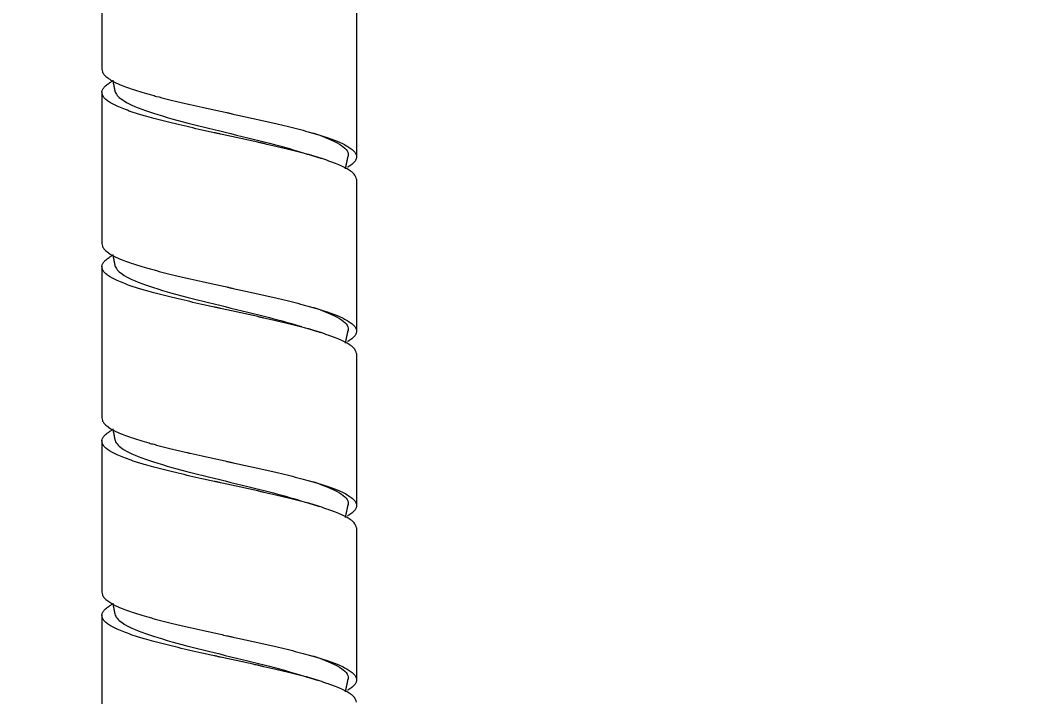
# Model space of a CAD drawing. Header units: millimetres. Extents: x 14183 to 14777, y -4239 to -3399.
# Drawn here: x 14384.97 to 14398.76, y -3957.58 to -3948.28 of the extents above; entities that cross this region are included whole.
import ezdxf

# ---------------------------------------------------------------- set-up
doc = ezdxf.new("R2010")
doc.units = ezdxf.units.MM
doc.header["$LTSCALE"] = 0.1
doc.layers.get('0').update_dxf_attribs({"lineweight": 15})
doc.layers.add('DIM', color=3, linetype='Continuous', lineweight=9)
doc.styles.add('ARIAL', font='arial.ttf')
doc.dimstyles.new('사본 ISO-25', dxfattribs={"dimtxt": 4, "dimasz": 3.5, "dimexe": 0.5, "dimexo": 0.625, "dimgap": 1.5, "dimtad": 1, "dimtih": 1, "dimtoh": 1, "dimdec": 1, "dimlfac": 4, "dimdsep": 46, "dimtxsty": 'ARIAL', "dimcen": 0, "dimclrd": 3, "dimclre": 3, "dimclrt": 3, "dimadec": 1, "dimazin": 0, "dimtfac": 1, "dimtdec": 1, "dimtmove": 0, "dimatfit": 3, "dimfxl": 1.25, "dimtfill": 1, "dimarcsym": 0})

# ---------------------------------------------------------------- blocks, each defined once
blk = doc.blocks.new('*D59')
at = {"layer": 'Defpoints', "color": 0, "transparency": 16777216}
for p in [(14392.195, -3643.287), (14495.735, -4145.343), (14510.029, -4145.343)]:
    blk.add_point(p, dxfattribs=at)
at = {"layer": 'DIM', "color": 3, "lineweight": -2, "transparency": 16777216}
for p, q in [((14392.82, -3643.287), (14510.529, -3643.287)), ((14510.029, -3646.787), (14510.029, -3891.374)), ((14510.029, -4141.843), (14510.029, -3899.618)), ((14496.36, -4145.343), (14510.529, -4145.343))]:
    blk.add_line(p, q, dxfattribs=at)
at = {"layer": 'DIM', "color": 3, "transparency": 16777216}
for points in [[(14509.446, -3646.787), (14510.612, -3646.787), (14510.029, -3643.287)], [(14509.446, -4141.843), (14510.612, -4141.843), (14510.029, -4145.343)]]:
    blk.add_solid(points, dxfattribs=at)
at = {"layer": 'DIM', "color": 3, "transparency": 16777216, "insert": (14510.029, -3895.496), "char_height": 4, "attachment_point": 5, "style": 'ARIAL', "bg_fill": 3, "box_fill_scale": 1.1, "bg_fill_color": 256, "bg_fill_true_color": 13158600, "bg_fill_transparency": 0}
blk.add_mtext('(2280)', dxfattribs=at)
blk = doc.blocks.new('*D47')
at = {"layer": 'Defpoints', "color": 0, "transparency": 16777216}
for p in [(14421.268, -3911.146), (14376.631, -4145.343), (14472.579, -4145.343)]:
    blk.add_point(p, dxfattribs=at)
at = {"layer": 'DIM', "color": 3, "lineweight": -2, "transparency": 16777216}
for p, q in [((14421.893, -3911.146), (14473.079, -3911.146)), ((14472.579, -3914.646), (14472.579, -4024.702)), ((14472.579, -4141.843), (14472.579, -4031.787)), ((14377.256, -4145.343), (14473.079, -4145.343))]:
    blk.add_line(p, q, dxfattribs=at)
at = {"layer": 'DIM', "color": 3, "transparency": 16777216}
for points in [[(14471.996, -3914.646), (14473.163, -3914.646), (14472.579, -3911.146)], [(14471.996, -4141.843), (14473.163, -4141.843), (14472.579, -4145.343)]]:
    blk.add_solid(points, dxfattribs=at)
at = {"layer": 'DIM', "color": 3, "transparency": 16777216, "insert": (14472.579, -4028.244), "char_height": 4, "attachment_point": 5, "style": 'ARIAL', "bg_fill": 3, "box_fill_scale": 1.1, "bg_fill_color": 256, "bg_fill_true_color": 13158600, "bg_fill_transparency": 0}
blk.add_mtext('977.5', dxfattribs=at)

msp = doc.modelspace()

# ---------------------------------------------------------------- dimensions: what is measured, and where the dimension line sits
at = {"layer": 'DIM'}
dim = msp.add_linear_dim(base=(14510.029, -4145.343), p1=(14392.195, -3643.287), p2=(14495.735, -4145.343), angle=90, text='(2280)', dimstyle='사본 ISO-25', override={"dimtad": 0}, dxfattribs=at)
dim.commit()
dim.dimension.update_dxf_attribs({"geometry": '*D59', "text_midpoint": (14510.029, -3895.496), "dimtype": 160})

# ---------------------------------------------------------------- next in the draw order: dimensions: what is measured, and where the dimension line sits
dim = msp.add_linear_dim(base=(14472.579, -4145.343), p1=(14421.268, -3911.146), p2=(14376.631, -4145.343), angle=90, text='977.5', dimstyle='사본 ISO-25', override={"dimtad": 0}, dxfattribs=at)
dim.commit()
dim.dimension.update_dxf_attribs({"geometry": '*D47', "text_midpoint": (14472.579, -4028.244)})

# ---------------------------------------------------------------- next in the draw order: linework, layer by layer
at = {"linetype": 'Continuous', "lineweight": 13}
for points, degree in [([(14386.095, -3946.868), (14386.095, -3947.562), (14386.095, -3948.256), (14386.095, -3948.95)], 3), ([(14386.242, -3949.102), (14386.258, -3949.178), (14386.273, -3949.254)], 2), ([(14386.095, -3949.264), (14386.095, -3949.958), (14386.095, -3950.652), (14386.095, -3951.346)], 3), ([(14389.111, -3950.179), (14389.016, -3950.15), (14388.924, -3950.121)], 2), ([(14389.443, -3950.32), (14389.461, -3950.234), (14389.479, -3950.147)], 2), ([(14386.242, -3951.497), (14386.258, -3951.574), (14386.273, -3951.65)], 2), ([(14386.095, -3951.66), (14386.095, -3952.354), (14386.095, -3953.048), (14386.095, -3953.742)], 3), ([(14389.108, -3952.574), (14389.016, -3952.546), (14388.927, -3952.518)], 2), ([(14389.443, -3952.716), (14389.461, -3952.629), (14389.479, -3952.543)], 2), ([(14386.242, -3953.893), (14386.258, -3953.969), (14386.273, -3954.046)], 2), ([(14386.095, -3954.056), (14386.095, -3954.75), (14386.095, -3955.444), (14386.095, -3956.138)], 3), ([(14389.093, -3954.965), (14389.005, -3954.938), (14388.919, -3954.911)], 2), ([(14389.443, -3955.111), (14389.461, -3955.025), (14389.479, -3954.939)], 2), ([(14386.242, -3956.289), (14386.258, -3956.365), (14386.273, -3956.441)], 2), ([(14386.095, -3956.452), (14386.095, -3957.146), (14386.095, -3957.84), (14386.095, -3958.534)], 3), ([(14389.067, -3957.353), (14388.982, -3957.327), (14388.901, -3957.301)], 2), ([(14389.443, -3957.507), (14389.461, -3957.421), (14389.479, -3957.334)], 2)]:
    msp.add_open_spline(points, degree=degree, dxfattribs=at)
for points, knots in [([(14389.594, -3948.066), (14389.594, -3948.249), (14389.594, -3948.943), (14389.594, -3949.637), (14389.594, -3950.148)], [0, 0, 0, 0, 0.263275, 1, 1, 1, 1]), ([(14386.095, -3948.95), (14386.094, -3948.963), (14386.096, -3948.975), (14386.105, -3949), (14386.112, -3949.013), (14386.125, -3949.029), (14386.128, -3949.032), (14386.133, -3949.038), (14386.143, -3949.047), (14386.153, -3949.057), (14386.177, -3949.075), (14386.195, -3949.088), (14386.237, -3949.113), (14386.26, -3949.125), (14386.299, -3949.144), (14386.313, -3949.15), (14386.334, -3949.16), (14386.342, -3949.163), (14386.357, -3949.169), (14386.364, -3949.172), (14386.403, -3949.188), (14386.436, -3949.2), (14386.507, -3949.225), (14386.544, -3949.237), (14386.624, -3949.262), (14386.665, -3949.275), (14386.72, -3949.29), (14386.731, -3949.294), (14386.754, -3949.3), (14386.788, -3949.309), (14386.822, -3949.319), (14386.893, -3949.337), (14386.989, -3949.362), (14387.091, -3949.387), (14387.17, -3949.406), (14387.197, -3949.412), (14387.237, -3949.421), (14387.251, -3949.424), (14387.278, -3949.431), (14387.292, -3949.434), (14387.36, -3949.45), (14387.415, -3949.462), (14387.527, -3949.487), (14387.583, -3949.499), (14387.696, -3949.524), (14387.753, -3949.537), (14387.825, -3949.552), (14387.84, -3949.555), (14387.868, -3949.562), (14387.912, -3949.571), (14387.955, -3949.58), (14388.04, -3949.599), (14388.153, -3949.624), (14388.264, -3949.649), (14388.347, -3949.668), (14388.374, -3949.674), (14388.415, -3949.683), (14388.429, -3949.686), (14388.456, -3949.693), (14388.47, -3949.696), (14388.536, -3949.711), (14388.589, -3949.724), (14388.69, -3949.749), (14388.74, -3949.761), (14388.836, -3949.786), (14388.882, -3949.798), (14388.939, -3949.814), (14388.95, -3949.817), (14388.972, -3949.824), (14389.005, -3949.833), (14389.037, -3949.842), (14389.099, -3949.861), (14389.138, -3949.873), (14389.212, -3949.898), (14389.247, -3949.911), (14389.296, -3949.929), (14389.312, -3949.936), (14389.335, -3949.945), (14389.342, -3949.948), (14389.357, -3949.954), (14389.364, -3949.958), (14389.399, -3949.973), (14389.425, -3949.986), (14389.471, -3950.011), (14389.491, -3950.023), (14389.526, -3950.048), (14389.541, -3950.06), (14389.56, -3950.079), (14389.565, -3950.085), (14389.575, -3950.098), (14389.579, -3950.104), (14389.589, -3950.123), (14389.593, -3950.136), (14389.594, -3950.148)], [0, 0, 0, 0, 0.03125, 0.03125, 0.0625, 0.0625, 0.070312, 0.070312, 0.078125, 0.09375, 0.09375, 0.125, 0.125, 0.15625, 0.15625, 0.171875, 0.171875, 0.179687, 0.179687, 0.1875, 0.1875, 0.21875, 0.21875, 0.25, 0.25, 0.28125, 0.28125, 0.289062, 0.289062, 0.296875, 0.3125, 0.3125, 0.34375, 0.375, 0.375, 0.390625, 0.390625, 0.398437, 0.398437, 0.40625, 0.40625, 0.4375, 0.4375, 0.46875, 0.46875, 0.5, 0.5, 0.507813, 0.507813, 0.515625, 0.53125, 0.53125, 0.5625, 0.59375, 0.59375, 0.609375, 0.609375, 0.617188, 0.617188, 0.625, 0.625, 0.65625, 0.65625, 0.6875, 0.6875, 0.71875, 0.71875, 0.726563, 0.726563, 0.734375, 0.75, 0.75, 0.78125, 0.78125, 0.8125, 0.8125, 0.828125, 0.828125, 0.835938, 0.835938, 0.84375, 0.84375, 0.875, 0.875, 0.90625, 0.90625, 0.9375, 0.9375, 0.953125, 0.953125, 0.96875, 0.96875, 1, 1, 1, 1]), ([(14386.095, -3949.264), (14386.096, -3949.252), (14386.1, -3949.239), (14386.113, -3949.214), (14386.123, -3949.202), (14386.141, -3949.183), (14386.148, -3949.177), (14386.16, -3949.167), (14386.164, -3949.164), (14386.172, -3949.158), (14386.176, -3949.155), (14386.195, -3949.142), (14386.21, -3949.132), (14386.227, -3949.122)], [0, 0, 0, 0, 0.264131, 0.264131, 0.528262, 0.528262, 0.660328, 0.660328, 0.72636, 0.72636, 0.792393, 0.792393, 1, 1, 1, 1]), ([(14389.594, -3950.462), (14389.593, -3950.449), (14389.589, -3950.437), (14389.576, -3950.412), (14389.566, -3950.4), (14389.548, -3950.381), (14389.541, -3950.375), (14389.53, -3950.365), (14389.526, -3950.362), (14389.517, -3950.356), (14389.513, -3950.353), (14389.491, -3950.337), (14389.47, -3950.324), (14389.425, -3950.3), (14389.399, -3950.287), (14389.344, -3950.262), (14389.313, -3950.25), (14389.272, -3950.234), (14389.264, -3950.231), (14389.247, -3950.225), (14389.238, -3950.222), (14389.212, -3950.212), (14389.193, -3950.206), (14389.138, -3950.187), (14389.098, -3950.175), (14389.016, -3950.15), (14388.973, -3950.138), (14388.906, -3950.119), (14388.883, -3950.113), (14388.848, -3950.103), (14388.836, -3950.1), (14388.812, -3950.094), (14388.8, -3950.091), (14388.739, -3950.075), (14388.69, -3950.063), (14388.588, -3950.038), (14388.536, -3950.025), (14388.43, -3950), (14388.376, -3949.988), (14388.307, -3949.972), (14388.293, -3949.969), (14388.265, -3949.963), (14388.251, -3949.96), (14388.209, -3949.95), (14388.18, -3949.944), (14388.096, -3949.925), (14387.982, -3949.9), (14387.869, -3949.876), (14387.783, -3949.857), (14387.754, -3949.851), (14387.711, -3949.841), (14387.697, -3949.838), (14387.668, -3949.832), (14387.654, -3949.829), (14387.582, -3949.813), (14387.526, -3949.801), (14387.414, -3949.776), (14387.359, -3949.763), (14387.251, -3949.738), (14387.197, -3949.726), (14387.131, -3949.71), (14387.118, -3949.707), (14387.092, -3949.701), (14387.079, -3949.698), (14387.04, -3949.688), (14387.015, -3949.682), (14386.94, -3949.663), (14386.843, -3949.639), (14386.753, -3949.614), (14386.688, -3949.595), (14386.666, -3949.589), (14386.635, -3949.579), (14386.625, -3949.576), (14386.604, -3949.57), (14386.594, -3949.567), (14386.544, -3949.551), (14386.506, -3949.539), (14386.436, -3949.514), (14386.369, -3949.489), (14386.312, -3949.464), (14386.273, -3949.445), (14386.261, -3949.439), (14386.237, -3949.427), (14386.226, -3949.42), (14386.194, -3949.401), (14386.176, -3949.389), (14386.145, -3949.364), (14386.132, -3949.352), (14386.112, -3949.327), (14386.105, -3949.314), (14386.098, -3949.296), (14386.096, -3949.289), (14386.095, -3949.277), (14386.094, -3949.27), (14386.095, -3949.264)], [0, 0, 0, 0, 0.03125, 0.03125, 0.0625, 0.0625, 0.078125, 0.078125, 0.085937, 0.085937, 0.09375, 0.09375, 0.125, 0.125, 0.15625, 0.15625, 0.1875, 0.1875, 0.195312, 0.195312, 0.203125, 0.203125, 0.21875, 0.21875, 0.25, 0.25, 0.28125, 0.28125, 0.296875, 0.296875, 0.304687, 0.304687, 0.3125, 0.3125, 0.34375, 0.34375, 0.375, 0.375, 0.40625, 0.40625, 0.414062, 0.414062, 0.421875, 0.421875, 0.4375, 0.4375, 0.46875, 0.5, 0.5, 0.515625, 0.515625, 0.523437, 0.523437, 0.53125, 0.53125, 0.5625, 0.5625, 0.59375, 0.59375, 0.625, 0.625, 0.632812, 0.632812, 0.640625, 0.640625, 0.65625, 0.65625, 0.6875, 0.71875, 0.71875, 0.734375, 0.734375, 0.742187, 0.742187, 0.75, 0.75, 0.78125, 0.78125, 0.8125, 0.84375, 0.84375, 0.859375, 0.859375, 0.875, 0.875, 0.90625, 0.90625, 0.9375, 0.9375, 0.96875, 0.96875, 0.984375, 0.984375, 1, 1, 1, 1]), ([(14386.273, -3949.253), (14386.281, -3949.292), (14386.356, -3949.381), (14386.664, -3949.52), (14387.175, -3949.67), (14387.789, -3949.819), (14388.411, -3949.969), (14388.771, -3950.07), (14388.924, -3950.121), (14388.927, -3950.122)], [0, 0, 0, 0, 0.135231, 0.307516, 0.4798, 0.652085, 0.82437, 0.996654, 1, 1, 1, 1]), ([(14388.986, -3949.825), (14388.993, -3949.828), (14389.152, -3949.88), (14389.398, -3949.982), (14389.487, -3950.088), (14389.48, -3950.143), (14389.479, -3950.149)], [0, 0, 0, 0, 0.021137, 0.483541, 0.945945, 1, 1, 1, 1]), ([(14389.594, -3950.148), (14389.595, -3950.161), (14389.594, -3950.173), (14389.585, -3950.198), (14389.577, -3950.211), (14389.564, -3950.227), (14389.562, -3950.23), (14389.556, -3950.236), (14389.547, -3950.245), (14389.536, -3950.255), (14389.512, -3950.273), (14389.494, -3950.286), (14389.473, -3950.299), (14389.472, -3950.299), (14389.471, -3950.299)], [0, 0, 0, 0, 0.247893, 0.247893, 0.495786, 0.495786, 0.557759, 0.557759, 0.619732, 0.743679, 0.743679, 0.991572, 0.991572, 1, 1, 1, 1]), ([(14389.594, -3950.462), (14389.594, -3950.645), (14389.594, -3951.339), (14389.594, -3952.033), (14389.594, -3952.544)], [0, 0, 0, 0, 0.263275, 1, 1, 1, 1]), ([(14386.095, -3951.346), (14386.094, -3951.359), (14386.096, -3951.371), (14386.105, -3951.396), (14386.112, -3951.409), (14386.125, -3951.424), (14386.128, -3951.428), (14386.133, -3951.434), (14386.143, -3951.443), (14386.153, -3951.453), (14386.177, -3951.471), (14386.195, -3951.484), (14386.237, -3951.509), (14386.26, -3951.521), (14386.299, -3951.54), (14386.313, -3951.546), (14386.334, -3951.555), (14386.342, -3951.559), (14386.357, -3951.565), (14386.364, -3951.568), (14386.403, -3951.584), (14386.436, -3951.596), (14386.507, -3951.621), (14386.544, -3951.633), (14386.624, -3951.658), (14386.665, -3951.671), (14386.72, -3951.686), (14386.731, -3951.689), (14386.754, -3951.696), (14386.788, -3951.705), (14386.822, -3951.714), (14386.893, -3951.733), (14386.989, -3951.758), (14387.091, -3951.783), (14387.17, -3951.802), (14387.197, -3951.808), (14387.237, -3951.817), (14387.251, -3951.82), (14387.278, -3951.827), (14387.292, -3951.83), (14387.36, -3951.845), (14387.415, -3951.858), (14387.527, -3951.883), (14387.583, -3951.895), (14387.696, -3951.92), (14387.753, -3951.932), (14387.825, -3951.948), (14387.84, -3951.951), (14387.868, -3951.958), (14387.912, -3951.967), (14387.955, -3951.976), (14388.04, -3951.995), (14388.153, -3952.02), (14388.264, -3952.045), (14388.347, -3952.063), (14388.374, -3952.07), (14388.415, -3952.079), (14388.429, -3952.082), (14388.456, -3952.088), (14388.47, -3952.092), (14388.536, -3952.107), (14388.589, -3952.12), (14388.69, -3952.145), (14388.74, -3952.157), (14388.836, -3952.182), (14388.882, -3952.194), (14388.939, -3952.21), (14388.95, -3952.213), (14388.972, -3952.219), (14389.005, -3952.229), (14389.037, -3952.238), (14389.099, -3952.257), (14389.138, -3952.269), (14389.212, -3952.294), (14389.247, -3952.306), (14389.296, -3952.325), (14389.312, -3952.331), (14389.335, -3952.341), (14389.342, -3952.344), (14389.357, -3952.35), (14389.364, -3952.353), (14389.399, -3952.369), (14389.425, -3952.382), (14389.471, -3952.406), (14389.491, -3952.419), (14389.526, -3952.444), (14389.541, -3952.456), (14389.56, -3952.475), (14389.565, -3952.481), (14389.575, -3952.494), (14389.579, -3952.5), (14389.589, -3952.519), (14389.593, -3952.531), (14389.594, -3952.544)], [0, 0, 0, 0, 0.03125, 0.03125, 0.0625, 0.0625, 0.070312, 0.070312, 0.078125, 0.09375, 0.09375, 0.125, 0.125, 0.15625, 0.15625, 0.171875, 0.171875, 0.179688, 0.179688, 0.1875, 0.1875, 0.21875, 0.21875, 0.25, 0.25, 0.28125, 0.28125, 0.289063, 0.289063, 0.296875, 0.3125, 0.3125, 0.34375, 0.375, 0.375, 0.390625, 0.390625, 0.398438, 0.398438, 0.40625, 0.40625, 0.4375, 0.4375, 0.46875, 0.46875, 0.5, 0.5, 0.507812, 0.507812, 0.515625, 0.53125, 0.53125, 0.5625, 0.59375, 0.59375, 0.609375, 0.609375, 0.617187, 0.617187, 0.625, 0.625, 0.65625, 0.65625, 0.6875, 0.6875, 0.71875, 0.71875, 0.726562, 0.726562, 0.734375, 0.75, 0.75, 0.78125, 0.78125, 0.8125, 0.8125, 0.828125, 0.828125, 0.835937, 0.835937, 0.84375, 0.84375, 0.875, 0.875, 0.90625, 0.90625, 0.9375, 0.9375, 0.953125, 0.953125, 0.96875, 0.96875, 1, 1, 1, 1]), ([(14386.095, -3951.66), (14386.096, -3951.647), (14386.1, -3951.635), (14386.113, -3951.61), (14386.123, -3951.597), (14386.141, -3951.579), (14386.148, -3951.572), (14386.16, -3951.563), (14386.164, -3951.56), (14386.172, -3951.554), (14386.176, -3951.55), (14386.195, -3951.537), (14386.21, -3951.528), (14386.227, -3951.518)], [0, 0, 0, 0, 0.264131, 0.264131, 0.528262, 0.528262, 0.660328, 0.660328, 0.72636, 0.72636, 0.792393, 0.792393, 1, 1, 1, 1]), ([(14389.594, -3952.858), (14389.593, -3952.845), (14389.589, -3952.833), (14389.576, -3952.808), (14389.566, -3952.795), (14389.548, -3952.777), (14389.541, -3952.77), (14389.53, -3952.761), (14389.526, -3952.758), (14389.517, -3952.752), (14389.513, -3952.748), (14389.491, -3952.733), (14389.47, -3952.72), (14389.425, -3952.695), (14389.399, -3952.683), (14389.344, -3952.658), (14389.313, -3952.646), (14389.272, -3952.63), (14389.264, -3952.627), (14389.247, -3952.621), (14389.238, -3952.617), (14389.212, -3952.608), (14389.193, -3952.602), (14389.138, -3952.583), (14389.098, -3952.571), (14389.016, -3952.546), (14388.973, -3952.533), (14388.906, -3952.515), (14388.883, -3952.508), (14388.848, -3952.499), (14388.836, -3952.496), (14388.812, -3952.49), (14388.8, -3952.487), (14388.739, -3952.471), (14388.69, -3952.458), (14388.588, -3952.433), (14388.536, -3952.421), (14388.43, -3952.396), (14388.376, -3952.384), (14388.307, -3952.368), (14388.293, -3952.365), (14388.265, -3952.359), (14388.251, -3952.356), (14388.209, -3952.346), (14388.18, -3952.34), (14388.096, -3952.321), (14387.982, -3952.296), (14387.869, -3952.271), (14387.783, -3952.253), (14387.754, -3952.247), (14387.711, -3952.237), (14387.697, -3952.234), (14387.668, -3952.228), (14387.654, -3952.225), (14387.582, -3952.209), (14387.526, -3952.196), (14387.414, -3952.172), (14387.359, -3952.159), (14387.251, -3952.134), (14387.197, -3952.122), (14387.131, -3952.106), (14387.118, -3952.103), (14387.092, -3952.097), (14387.079, -3952.094), (14387.04, -3952.084), (14387.015, -3952.078), (14386.94, -3952.059), (14386.843, -3952.034), (14386.753, -3952.01), (14386.688, -3951.991), (14386.666, -3951.985), (14386.635, -3951.975), (14386.625, -3951.972), (14386.604, -3951.966), (14386.594, -3951.963), (14386.544, -3951.947), (14386.506, -3951.935), (14386.436, -3951.91), (14386.369, -3951.885), (14386.312, -3951.86), (14386.273, -3951.841), (14386.261, -3951.835), (14386.237, -3951.822), (14386.226, -3951.816), (14386.194, -3951.797), (14386.176, -3951.785), (14386.145, -3951.76), (14386.132, -3951.748), (14386.112, -3951.723), (14386.105, -3951.71), (14386.098, -3951.691), (14386.096, -3951.685), (14386.095, -3951.673), (14386.094, -3951.666), (14386.095, -3951.66)], [0, 0, 0, 0, 0.03125, 0.03125, 0.0625, 0.0625, 0.078125, 0.078125, 0.085938, 0.085938, 0.09375, 0.09375, 0.125, 0.125, 0.15625, 0.15625, 0.1875, 0.1875, 0.195313, 0.195313, 0.203125, 0.203125, 0.21875, 0.21875, 0.25, 0.25, 0.28125, 0.28125, 0.296875, 0.296875, 0.304688, 0.304688, 0.3125, 0.3125, 0.34375, 0.34375, 0.375, 0.375, 0.40625, 0.40625, 0.414063, 0.414063, 0.421875, 0.421875, 0.4375, 0.4375, 0.46875, 0.5, 0.5, 0.515625, 0.515625, 0.523438, 0.523438, 0.53125, 0.53125, 0.5625, 0.5625, 0.59375, 0.59375, 0.625, 0.625, 0.632813, 0.632813, 0.640625, 0.640625, 0.65625, 0.65625, 0.6875, 0.71875, 0.71875, 0.734375, 0.734375, 0.742188, 0.742188, 0.75, 0.75, 0.78125, 0.78125, 0.8125, 0.84375, 0.84375, 0.859375, 0.859375, 0.875, 0.875, 0.90625, 0.90625, 0.9375, 0.9375, 0.96875, 0.96875, 0.984375, 0.984375, 1, 1, 1, 1]), ([(14386.273, -3951.648), (14386.281, -3951.688), (14386.356, -3951.777), (14386.664, -3951.916), (14387.175, -3952.066), (14387.789, -3952.215), (14388.374, -3952.356), (14388.704, -3952.447), (14388.836, -3952.488)], [0, 0, 0, 0, 0.140103, 0.318398, 0.496692, 0.674987, 0.853282, 1, 1, 1, 1]), ([(14388.997, -3952.225), (14389, -3952.226), (14389.155, -3952.277), (14389.398, -3952.378), (14389.487, -3952.484), (14389.48, -3952.54), (14389.479, -3952.546)], [0, 0, 0, 0, 0.009546, 0.475887, 0.942228, 1, 1, 1, 1]), ([(14389.594, -3952.544), (14389.595, -3952.557), (14389.594, -3952.569), (14389.585, -3952.594), (14389.577, -3952.607), (14389.564, -3952.622), (14389.562, -3952.626), (14389.556, -3952.632), (14389.547, -3952.641), (14389.536, -3952.651), (14389.512, -3952.669), (14389.494, -3952.682), (14389.473, -3952.694), (14389.472, -3952.695), (14389.471, -3952.695)], [0, 0, 0, 0, 0.247893, 0.247893, 0.495786, 0.495786, 0.557759, 0.557759, 0.619732, 0.743679, 0.743679, 0.991572, 0.991572, 1, 1, 1, 1]), ([(14389.594, -3952.858), (14389.594, -3953.041), (14389.594, -3953.735), (14389.594, -3954.429), (14389.594, -3954.94)], [0, 0, 0, 0, 0.263275, 1, 1, 1, 1]), ([(14386.095, -3953.742), (14386.094, -3953.754), (14386.096, -3953.767), (14386.105, -3953.792), (14386.112, -3953.805), (14386.125, -3953.82), (14386.128, -3953.823), (14386.133, -3953.83), (14386.143, -3953.839), (14386.153, -3953.848), (14386.177, -3953.867), (14386.195, -3953.88), (14386.237, -3953.904), (14386.26, -3953.917), (14386.299, -3953.936), (14386.313, -3953.942), (14386.334, -3953.951), (14386.342, -3953.954), (14386.357, -3953.961), (14386.364, -3953.964), (14386.403, -3953.979), (14386.436, -3953.992), (14386.507, -3954.017), (14386.544, -3954.029), (14386.624, -3954.054), (14386.665, -3954.066), (14386.72, -3954.082), (14386.731, -3954.085), (14386.754, -3954.092), (14386.788, -3954.101), (14386.822, -3954.11), (14386.893, -3954.129), (14386.989, -3954.154), (14387.091, -3954.179), (14387.17, -3954.197), (14387.197, -3954.204), (14387.237, -3954.213), (14387.251, -3954.216), (14387.278, -3954.222), (14387.292, -3954.226), (14387.36, -3954.241), (14387.415, -3954.254), (14387.527, -3954.279), (14387.583, -3954.291), (14387.696, -3954.316), (14387.753, -3954.328), (14387.825, -3954.344), (14387.84, -3954.347), (14387.868, -3954.353), (14387.912, -3954.363), (14387.955, -3954.372), (14388.04, -3954.391), (14388.153, -3954.416), (14388.264, -3954.44), (14388.347, -3954.459), (14388.374, -3954.465), (14388.415, -3954.475), (14388.429, -3954.478), (14388.456, -3954.484), (14388.47, -3954.487), (14388.536, -3954.503), (14388.589, -3954.516), (14388.69, -3954.54), (14388.74, -3954.553), (14388.836, -3954.578), (14388.882, -3954.59), (14388.939, -3954.606), (14388.95, -3954.609), (14388.972, -3954.615), (14389.005, -3954.625), (14389.037, -3954.634), (14389.099, -3954.653), (14389.138, -3954.665), (14389.212, -3954.69), (14389.247, -3954.702), (14389.296, -3954.721), (14389.312, -3954.727), (14389.335, -3954.737), (14389.342, -3954.74), (14389.357, -3954.746), (14389.364, -3954.749), (14389.399, -3954.765), (14389.425, -3954.777), (14389.471, -3954.802), (14389.491, -3954.815), (14389.526, -3954.839), (14389.541, -3954.852), (14389.56, -3954.871), (14389.565, -3954.877), (14389.575, -3954.89), (14389.579, -3954.896), (14389.589, -3954.915), (14389.593, -3954.927), (14389.594, -3954.94)], [0, 0, 0, 0, 0.03125, 0.03125, 0.0625, 0.0625, 0.070312, 0.070312, 0.078125, 0.09375, 0.09375, 0.125, 0.125, 0.15625, 0.15625, 0.171875, 0.171875, 0.179688, 0.179688, 0.1875, 0.1875, 0.21875, 0.21875, 0.25, 0.25, 0.28125, 0.28125, 0.289063, 0.289063, 0.296875, 0.3125, 0.3125, 0.34375, 0.375, 0.375, 0.390625, 0.390625, 0.398438, 0.398438, 0.40625, 0.40625, 0.4375, 0.4375, 0.46875, 0.46875, 0.5, 0.5, 0.507813, 0.507813, 0.515625, 0.53125, 0.53125, 0.5625, 0.59375, 0.59375, 0.609375, 0.609375, 0.617188, 0.617188, 0.625, 0.625, 0.65625, 0.65625, 0.6875, 0.6875, 0.71875, 0.71875, 0.726563, 0.726563, 0.734375, 0.75, 0.75, 0.78125, 0.78125, 0.8125, 0.8125, 0.828125, 0.828125, 0.835938, 0.835938, 0.84375, 0.84375, 0.875, 0.875, 0.90625, 0.90625, 0.9375, 0.9375, 0.953125, 0.953125, 0.96875, 0.96875, 1, 1, 1, 1]), ([(14386.095, -3954.056), (14386.096, -3954.043), (14386.1, -3954.031), (14386.113, -3954.006), (14386.123, -3953.993), (14386.141, -3953.975), (14386.148, -3953.968), (14386.16, -3953.959), (14386.164, -3953.956), (14386.172, -3953.949), (14386.176, -3953.946), (14386.195, -3953.933), (14386.21, -3953.923), (14386.227, -3953.914)], [0, 0, 0, 0, 0.264131, 0.264131, 0.528262, 0.528262, 0.660328, 0.660328, 0.72636, 0.72636, 0.792393, 0.792393, 1, 1, 1, 1]), ([(14389.594, -3955.254), (14389.593, -3955.241), (14389.589, -3955.229), (14389.576, -3955.204), (14389.566, -3955.191), (14389.548, -3955.172), (14389.541, -3955.166), (14389.53, -3955.157), (14389.526, -3955.154), (14389.517, -3955.147), (14389.513, -3955.144), (14389.491, -3955.129), (14389.47, -3955.116), (14389.425, -3955.091), (14389.399, -3955.079), (14389.344, -3955.054), (14389.313, -3955.042), (14389.272, -3955.026), (14389.264, -3955.023), (14389.247, -3955.016), (14389.238, -3955.013), (14389.212, -3955.004), (14389.193, -3954.998), (14389.138, -3954.979), (14389.098, -3954.966), (14389.016, -3954.942), (14388.973, -3954.929), (14388.906, -3954.911), (14388.883, -3954.904), (14388.848, -3954.895), (14388.836, -3954.892), (14388.812, -3954.886), (14388.8, -3954.882), (14388.739, -3954.867), (14388.69, -3954.854), (14388.588, -3954.829), (14388.536, -3954.817), (14388.43, -3954.792), (14388.376, -3954.78), (14388.307, -3954.764), (14388.293, -3954.761), (14388.265, -3954.755), (14388.251, -3954.751), (14388.209, -3954.742), (14388.18, -3954.736), (14388.096, -3954.717), (14387.982, -3954.692), (14387.869, -3954.667), (14387.783, -3954.649), (14387.754, -3954.642), (14387.711, -3954.633), (14387.697, -3954.63), (14387.668, -3954.624), (14387.654, -3954.62), (14387.582, -3954.605), (14387.526, -3954.592), (14387.414, -3954.567), (14387.359, -3954.555), (14387.251, -3954.53), (14387.197, -3954.518), (14387.131, -3954.502), (14387.118, -3954.499), (14387.092, -3954.493), (14387.079, -3954.49), (14387.04, -3954.48), (14387.015, -3954.474), (14386.94, -3954.455), (14386.843, -3954.43), (14386.753, -3954.405), (14386.688, -3954.387), (14386.666, -3954.381), (14386.635, -3954.371), (14386.625, -3954.368), (14386.604, -3954.362), (14386.594, -3954.359), (14386.544, -3954.343), (14386.506, -3954.33), (14386.436, -3954.305), (14386.369, -3954.281), (14386.312, -3954.256), (14386.273, -3954.237), (14386.261, -3954.231), (14386.237, -3954.218), (14386.226, -3954.212), (14386.194, -3954.193), (14386.176, -3954.181), (14386.145, -3954.156), (14386.132, -3954.144), (14386.112, -3954.119), (14386.105, -3954.106), (14386.098, -3954.087), (14386.096, -3954.081), (14386.095, -3954.068), (14386.094, -3954.062), (14386.095, -3954.056)], [0, 0, 0, 0, 0.03125, 0.03125, 0.0625, 0.0625, 0.078125, 0.078125, 0.085937, 0.085937, 0.09375, 0.09375, 0.125, 0.125, 0.15625, 0.15625, 0.1875, 0.1875, 0.195312, 0.195312, 0.203125, 0.203125, 0.21875, 0.21875, 0.25, 0.25, 0.28125, 0.28125, 0.296875, 0.296875, 0.304688, 0.304688, 0.3125, 0.3125, 0.34375, 0.34375, 0.375, 0.375, 0.40625, 0.40625, 0.414063, 0.414063, 0.421875, 0.421875, 0.4375, 0.4375, 0.46875, 0.5, 0.5, 0.515625, 0.515625, 0.523438, 0.523438, 0.53125, 0.53125, 0.5625, 0.5625, 0.59375, 0.59375, 0.625, 0.625, 0.632813, 0.632813, 0.640625, 0.640625, 0.65625, 0.65625, 0.6875, 0.71875, 0.71875, 0.734375, 0.734375, 0.742188, 0.742188, 0.75, 0.75, 0.78125, 0.78125, 0.8125, 0.84375, 0.84375, 0.859375, 0.859375, 0.875, 0.875, 0.90625, 0.90625, 0.9375, 0.9375, 0.96875, 0.96875, 0.984375, 0.984375, 1, 1, 1, 1]), ([(14386.272, -3954.041), (14386.279, -3954.082), (14386.354, -3954.172), (14386.664, -3954.312), (14387.175, -3954.461), (14387.789, -3954.611), (14388.37, -3954.751), (14388.698, -3954.841), (14388.828, -3954.882)], [0, 0, 0, 0, 0.143447, 0.321659, 0.499871, 0.678082, 0.856294, 1, 1, 1, 1]), ([(14388.986, -3954.617), (14388.993, -3954.619), (14389.152, -3954.672), (14389.398, -3954.774), (14389.487, -3954.879), (14389.48, -3954.935), (14389.479, -3954.941)], [0, 0, 0, 0, 0.020687, 0.482534, 0.944381, 1, 1, 1, 1]), ([(14389.594, -3954.94), (14389.595, -3954.952), (14389.594, -3954.965), (14389.585, -3954.99), (14389.577, -3955.002), (14389.564, -3955.018), (14389.562, -3955.021), (14389.556, -3955.028), (14389.547, -3955.037), (14389.536, -3955.046), (14389.512, -3955.065), (14389.494, -3955.077), (14389.473, -3955.09), (14389.472, -3955.091), (14389.471, -3955.091)], [0, 0, 0, 0, 0.247893, 0.247893, 0.495786, 0.495786, 0.557759, 0.557759, 0.619732, 0.743679, 0.743679, 0.991572, 0.991572, 1, 1, 1, 1]), ([(14389.594, -3955.254), (14389.594, -3955.436), (14389.594, -3956.13), (14389.594, -3956.824), (14389.594, -3957.336)], [0, 0, 0, 0, 0.263275, 1, 1, 1, 1]), ([(14386.095, -3956.138), (14386.094, -3956.15), (14386.096, -3956.163), (14386.105, -3956.188), (14386.112, -3956.2), (14386.125, -3956.216), (14386.128, -3956.219), (14386.133, -3956.226), (14386.143, -3956.235), (14386.153, -3956.244), (14386.177, -3956.263), (14386.195, -3956.275), (14386.237, -3956.3), (14386.26, -3956.313), (14386.299, -3956.331), (14386.313, -3956.338), (14386.334, -3956.347), (14386.342, -3956.35), (14386.357, -3956.356), (14386.364, -3956.36), (14386.403, -3956.375), (14386.436, -3956.388), (14386.507, -3956.413), (14386.544, -3956.425), (14386.624, -3956.45), (14386.665, -3956.462), (14386.72, -3956.478), (14386.731, -3956.481), (14386.754, -3956.487), (14386.788, -3956.497), (14386.822, -3956.506), (14386.893, -3956.525), (14386.989, -3956.55), (14387.091, -3956.574), (14387.17, -3956.593), (14387.197, -3956.599), (14387.237, -3956.609), (14387.251, -3956.612), (14387.278, -3956.618), (14387.292, -3956.621), (14387.36, -3956.637), (14387.415, -3956.65), (14387.527, -3956.674), (14387.583, -3956.687), (14387.696, -3956.712), (14387.753, -3956.724), (14387.825, -3956.74), (14387.84, -3956.743), (14387.868, -3956.749), (14387.912, -3956.759), (14387.955, -3956.768), (14388.04, -3956.787), (14388.153, -3956.811), (14388.264, -3956.836), (14388.347, -3956.855), (14388.374, -3956.861), (14388.415, -3956.871), (14388.429, -3956.874), (14388.456, -3956.88), (14388.47, -3956.883), (14388.536, -3956.899), (14388.589, -3956.911), (14388.69, -3956.936), (14388.74, -3956.949), (14388.836, -3956.973), (14388.882, -3956.986), (14388.939, -3957.002), (14388.95, -3957.005), (14388.972, -3957.011), (14389.005, -3957.02), (14389.037, -3957.03), (14389.099, -3957.048), (14389.138, -3957.061), (14389.212, -3957.086), (14389.247, -3957.098), (14389.296, -3957.117), (14389.312, -3957.123), (14389.335, -3957.133), (14389.342, -3957.136), (14389.357, -3957.142), (14389.364, -3957.145), (14389.399, -3957.161), (14389.425, -3957.173), (14389.471, -3957.198), (14389.491, -3957.21), (14389.526, -3957.235), (14389.541, -3957.248), (14389.56, -3957.267), (14389.565, -3957.273), (14389.575, -3957.285), (14389.579, -3957.292), (14389.589, -3957.311), (14389.593, -3957.323), (14389.594, -3957.336)], [0, 0, 0, 0, 0.03125, 0.03125, 0.0625, 0.0625, 0.070313, 0.070313, 0.078125, 0.09375, 0.09375, 0.125, 0.125, 0.15625, 0.15625, 0.171875, 0.171875, 0.179688, 0.179688, 0.1875, 0.1875, 0.21875, 0.21875, 0.25, 0.25, 0.28125, 0.28125, 0.289063, 0.289063, 0.296875, 0.3125, 0.3125, 0.34375, 0.375, 0.375, 0.390625, 0.390625, 0.398438, 0.398438, 0.40625, 0.40625, 0.4375, 0.4375, 0.46875, 0.46875, 0.5, 0.5, 0.507813, 0.507813, 0.515625, 0.53125, 0.53125, 0.5625, 0.59375, 0.59375, 0.609375, 0.609375, 0.617188, 0.617188, 0.625, 0.625, 0.65625, 0.65625, 0.6875, 0.6875, 0.71875, 0.71875, 0.726563, 0.726563, 0.734375, 0.75, 0.75, 0.78125, 0.78125, 0.8125, 0.8125, 0.828125, 0.828125, 0.835938, 0.835938, 0.84375, 0.84375, 0.875, 0.875, 0.90625, 0.90625, 0.9375, 0.9375, 0.953125, 0.953125, 0.96875, 0.96875, 1, 1, 1, 1]), ([(14386.095, -3956.452), (14386.096, -3956.439), (14386.1, -3956.427), (14386.113, -3956.402), (14386.123, -3956.389), (14386.141, -3956.37), (14386.148, -3956.364), (14386.16, -3956.355), (14386.164, -3956.352), (14386.172, -3956.345), (14386.176, -3956.342), (14386.195, -3956.329), (14386.21, -3956.319), (14386.227, -3956.31)], [0, 0, 0, 0, 0.264131, 0.264131, 0.528262, 0.528262, 0.660328, 0.660328, 0.72636, 0.72636, 0.792393, 0.792393, 1, 1, 1, 1]), ([(14389.594, -3957.65), (14389.593, -3957.637), (14389.589, -3957.624), (14389.576, -3957.599), (14389.566, -3957.587), (14389.548, -3957.568), (14389.541, -3957.562), (14389.53, -3957.553), (14389.526, -3957.55), (14389.517, -3957.543), (14389.513, -3957.54), (14389.491, -3957.524), (14389.47, -3957.512), (14389.425, -3957.487), (14389.399, -3957.475), (14389.344, -3957.45), (14389.313, -3957.437), (14389.272, -3957.422), (14389.264, -3957.419), (14389.247, -3957.412), (14389.238, -3957.409), (14389.212, -3957.4), (14389.193, -3957.393), (14389.138, -3957.375), (14389.098, -3957.362), (14389.016, -3957.337), (14388.973, -3957.325), (14388.906, -3957.306), (14388.883, -3957.3), (14388.848, -3957.291), (14388.836, -3957.288), (14388.812, -3957.281), (14388.8, -3957.278), (14388.739, -3957.262), (14388.69, -3957.25), (14388.588, -3957.225), (14388.536, -3957.213), (14388.43, -3957.188), (14388.376, -3957.175), (14388.307, -3957.16), (14388.293, -3957.157), (14388.265, -3957.15), (14388.251, -3957.147), (14388.209, -3957.138), (14388.18, -3957.132), (14388.096, -3957.113), (14387.982, -3957.088), (14387.869, -3957.063), (14387.783, -3957.044), (14387.754, -3957.038), (14387.711, -3957.029), (14387.697, -3957.026), (14387.668, -3957.019), (14387.654, -3957.016), (14387.582, -3957.001), (14387.526, -3956.988), (14387.414, -3956.963), (14387.359, -3956.951), (14387.251, -3956.926), (14387.197, -3956.914), (14387.131, -3956.898), (14387.118, -3956.895), (14387.092, -3956.888), (14387.079, -3956.885), (14387.04, -3956.876), (14387.015, -3956.87), (14386.94, -3956.851), (14386.843, -3956.826), (14386.753, -3956.801), (14386.688, -3956.783), (14386.666, -3956.776), (14386.635, -3956.767), (14386.625, -3956.764), (14386.604, -3956.758), (14386.594, -3956.754), (14386.544, -3956.739), (14386.506, -3956.726), (14386.436, -3956.701), (14386.369, -3956.677), (14386.312, -3956.652), (14386.273, -3956.633), (14386.261, -3956.627), (14386.237, -3956.614), (14386.226, -3956.608), (14386.194, -3956.589), (14386.176, -3956.577), (14386.145, -3956.552), (14386.132, -3956.539), (14386.112, -3956.514), (14386.105, -3956.502), (14386.098, -3956.483), (14386.096, -3956.477), (14386.095, -3956.464), (14386.094, -3956.458), (14386.095, -3956.452)], [0, 0, 0, 0, 0.03125, 0.03125, 0.0625, 0.0625, 0.078125, 0.078125, 0.085938, 0.085938, 0.09375, 0.09375, 0.125, 0.125, 0.15625, 0.15625, 0.1875, 0.1875, 0.195313, 0.195313, 0.203125, 0.203125, 0.21875, 0.21875, 0.25, 0.25, 0.28125, 0.28125, 0.296875, 0.296875, 0.304688, 0.304688, 0.3125, 0.3125, 0.34375, 0.34375, 0.375, 0.375, 0.40625, 0.40625, 0.414063, 0.414063, 0.421875, 0.421875, 0.4375, 0.4375, 0.46875, 0.5, 0.5, 0.515625, 0.515625, 0.523438, 0.523438, 0.53125, 0.53125, 0.5625, 0.5625, 0.59375, 0.59375, 0.625, 0.625, 0.632812, 0.632812, 0.640625, 0.640625, 0.65625, 0.65625, 0.6875, 0.71875, 0.71875, 0.734375, 0.734375, 0.742188, 0.742188, 0.75, 0.75, 0.78125, 0.78125, 0.8125, 0.84375, 0.84375, 0.859375, 0.859375, 0.875, 0.875, 0.90625, 0.90625, 0.9375, 0.9375, 0.96875, 0.96875, 0.984375, 0.984375, 1, 1, 1, 1]), ([(14386.273, -3956.438), (14386.28, -3956.478), (14386.355, -3956.568), (14386.664, -3956.707), (14387.175, -3956.857), (14387.789, -3957.007), (14388.41, -3957.157), (14388.767, -3957.256), (14388.918, -3957.306)], [0, 0, 0, 0, 0.137664, 0.310181, 0.482698, 0.655215, 0.827733, 1, 1, 1, 1]), ([(14388.985, -3957.012), (14388.992, -3957.015), (14389.152, -3957.067), (14389.398, -3957.169), (14389.486, -3957.275), (14389.48, -3957.33), (14389.479, -3957.335)], [0, 0, 0, 0, 0.02239, 0.486474, 0.950557, 1, 1, 1, 1]), ([(14389.594, -3957.336), (14389.595, -3957.348), (14389.594, -3957.361), (14389.585, -3957.386), (14389.577, -3957.398), (14389.564, -3957.414), (14389.562, -3957.417), (14389.556, -3957.423), (14389.547, -3957.433), (14389.536, -3957.442), (14389.512, -3957.461), (14389.494, -3957.473), (14389.473, -3957.486), (14389.472, -3957.487), (14389.471, -3957.487)], [0, 0, 0, 0, 0.247893, 0.247893, 0.495786, 0.495786, 0.557759, 0.557759, 0.619732, 0.743679, 0.743679, 0.991572, 0.991572, 1, 1, 1, 1])]:
    msp.add_open_spline(points, degree=3, knots=knots, dxfattribs=at)

doc.saveas('drawing.dxf')
